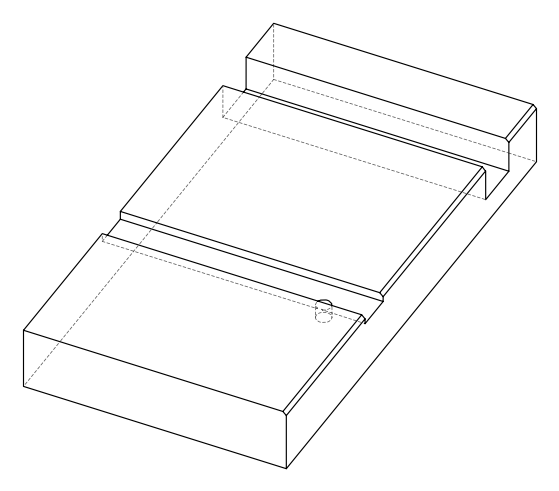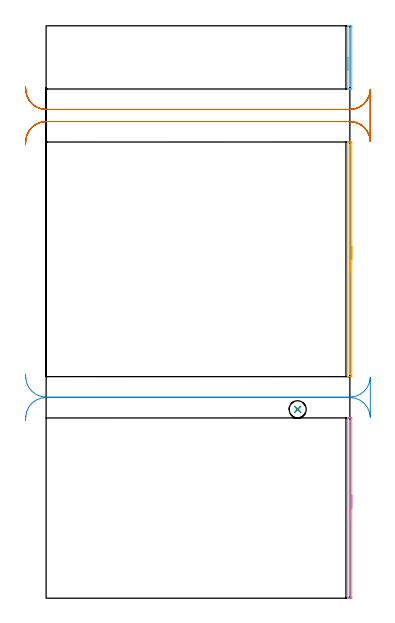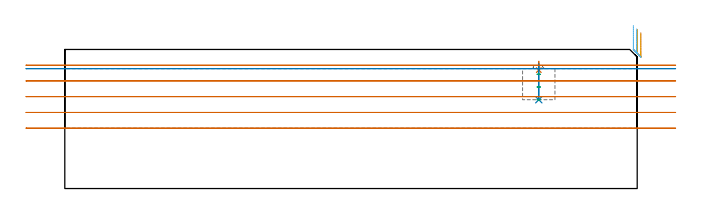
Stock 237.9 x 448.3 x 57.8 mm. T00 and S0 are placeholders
(PLAN: 8 operations, 4 tool changes, 14.1 min)
(1 SPOT_DRILL | STEP1POCKET | NXT0321_9005460120000 | 0.03 min | 811 mm3)
(2 DRILL_BLIND_HOLE_INTO_CENTER | STEP1POCKET | NXT0301_128 | 0.06 min | 1422 mm3)
(3 MILL_ROUGH_BLIND_HOLE_CONTOUR | STEP1POCKET | UGT0201_129 | Spiral | 0.09 min | 710 mm3)
(4 AREA_MILL | FG_CHAMFER_SURFACE | UGT0205_001 | 2.4 min | 689 mm3)
(5 AREA_MILL_1 | FG_CHAMFER_SURFACE_1 | UGT0205_001 | 3.08 min | 903 mm3)
(6 AREA_MILL_2 | FG_CHAMFER_SURFACE_2 | UGT0205_001 | 0.93 min | 249 mm3)
(7 MILL_RECTANGULAR_SLOT | SLOT_RECTANGULAR | UGT0201_004 | Follow Part, ap 8, ae 75% | 6.28 min | 322870 mm3)
(8 MILL_RECTANGULAR_SLOT_1 | SLOT_RECTANGULAR_1 | UGT0201_004 | Follow Part, ap 8, ae 75% | 1.24 min | 60504 mm3)
(TOOL NXT0321_9005460120000 | NC Spot Drill, 142deg, 12mm, Carbide, Uncoated | D12 PA142 FL30 Z2)
(TOOL NXT0301_128 | Carbide Drill 12mm [861.1-1200-036A1-GP GC34] | D12 PA150 FL37.4 Z2)
(TOOL UGT0201_129 | Carbide End Mill 11.9 | D11.9 FL15 Z4)
(TOOL UGT0205_001 | Chamfer Mill 20 x 3 x 45 deg. | D20 FL50 Z2)
(TOOL UGT0201_004 | End Mill 32 mm | D32 FL53 Z6)
(OP 1 SPOT_DRILL)
G17 G21 G94 G90
T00 M6
G54
G17 G0 G90 X197. Y147.9 S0 M3
G43 Z67.8 H0
G94 G81 G98 Z49.223 F250. R52.8
G80
M5
M2
(OP 2 DRILL_BLIND_HOLE_INTO_CENTER)
G17 G21 G94 G90
T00 M6
G54
G17 G0 G90 X197. Y147.9 S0 M3
G43 Z67.8 H1
G94 G81 G98 Z36.9 F250. R51.8
G80
M5
M2
(OP 3 MILL_ROUGH_BLIND_HOLE_CONTOUR)
G17 G21 G94 G90
T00 M6
G54
G17 G0 G90 X197. Y147.9 S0 M3
G43 Z67.8 H0
Z47.5
G94 G3 X197.375 Y148.275 R0.375 F250.
X197. Y148.65 R0.375
X196.25 Y147.9 R0.75
X197. Y148.65 R-0.75
X196.625 Y148.275 R0.375
X197. Y147.9 R0.375
G0 Z42.2
G3 X197.375 Y148.275 R0.375
X197. Y148.65 R0.375
X196.25 Y147.9 R0.75
X197. Y148.65 R-0.75
X196.625 Y148.275 R0.375
X197. Y147.9 R0.375
G0 Z36.9
G3 X197.375 Y148.275 R0.375
X197. Y148.65 R0.375
X196.25 Y147.9 R0.75
X197. Y148.65 R-0.75
X196.625 Y148.275 R0.375
X197. Y147.9 R0.375
G0 Z67.8
M5
M2
(OP 4 AREA_MILL)
G17 G21 G94 G90
T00 M6
G54
G17 G0 G90 X239.4 Y80.6 S1061 M3
G43 Z67.8 H0
Z64.7
G94 G1 Y80.562 Z63.828 F250.
Y80.448 Z62.963
Y80.259 Z62.112
Y79.997 Z61.28
Y79.663 Z60.474
Y79.26 Z59.7
Y78.792 Z58.964
Y78.26 Z58.272
Y77.671 Z57.629
Y77.028 Z57.04
Y76.336 Z56.508
Y75.6 Z56.04
Y74.826 Z55.637
Y74.02 Z55.303
Y73.188 Z55.041
Y72.336 Z54.852
Y71.472 Z54.738
Y70.6 Z54.7
Y0.596
X239.399 Y0.278 Z54.701
X239.394 Y0.025 Z54.704
X239.392 Y0.004 Z54.706
X239.151 Y0. Z54.946
X238.575 Z55.521
X238.284 Z55.812
X237.7 Z56.399
X237.133 Z56.966
X236.549 Z57.55
X236.468 Z57.631
X236.383 Y0.001 Z57.708
X236.345 Y0.003 Z57.747
X236.302 Y0.01 Z57.788
X236.3 Y0.15 Z57.8
Y141.05
X236.303 Y141.19 Z57.788
X236.382 Y141.197 Z57.71
X236.468 Y141.2 Z57.631
X237.133 Z56.966
X237.7 Z56.399
X238.284 Z55.812
X238.575 Z55.521
X239.151 Y141.198 Z54.946
X239.392 Y141.196 Z54.706
X239.394 Y141.175 Z54.704
X239.4 Y140.922 Z54.7
Y70.6
X237.986 Z56.114
X237.985 Y2.09 Z56.115
X237.984 Y2.041 Z56.116
X237.982 Y2.018 Z56.118
X237.981 Y2.013 Z56.119
X237.939 Y2.009 Z56.161
X237.783 Y2.002 Z56.317
X237.729 Y2.008 Z56.371
X237.721 Y2.011 Z56.379
X237.719 Y2.027 Z56.381
X237.716 Y2.072 Z56.384
X237.714 Y2.379 Z56.386
Y2.659
X237.715 Y138.514 Z56.385
X237.716 Y138.821 Z56.384
X237.719 Y139.099 Z56.381
X237.721 Y139.18 Z56.379
X237.761 Y139.19 Z56.339
X237.917 Y139.197 Z56.183
X237.971 Y139.192 Z56.129
X237.979 Y139.189 Z56.121
X237.981 Y139.173 Z56.119
X237.984 Y139.128 Z56.116
X237.985 Y138.821 Z56.115
X237.986 Y138.514 Z56.114
Y70.6
Y69.728 Z56.152
Y68.864 Z56.266
Y68.012 Z56.455
Y67.18 Z56.717
Y66.374 Z57.051
Y65.6 Z57.454
Y64.864 Z57.923
Y64.172 Z58.454
Y63.529 Z59.043
Y62.94 Z59.686
Y62.408 Z60.378
Y61.94 Z61.114
Y61.537 Z61.888
Y61.203 Z62.694
Y60.941 Z63.526
Y60.752 Z64.378
Y60.638 Z65.243
Y60.6 Z66.114
G0 Z67.8
M5
M2
(OP 5 AREA_MILL_1)
G17 G21 G94 G90
T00 M6
G54
G17 G0 G90 X239.4 Y275.4 S1061 M3
G43 Z67.8 H0
Z64.7
G94 G1 Y275.362 Z63.828 F250.
Y275.248 Z62.963
Y275.059 Z62.112
Y274.797 Z61.28
Y274.463 Z60.474
Y274.06 Z59.7
Y273.591 Z58.964
Y273.06 Z58.272
Y272.471 Z57.629
Y271.828 Z57.04
Y271.136 Z56.508
Y270.4 Z56.04
Y269.626 Z55.637
Y268.82 Z55.303
Y267.988 Z55.041
Y267.136 Z54.852
Y266.272 Z54.738
Y265.4 Z54.7
Y174.084
X239.399 Y173.766 Z54.701
X239.393 Y173.513 Z54.704
X239.392 Y173.504 Z54.706
X239.151 Y173.5 Z54.946
X238.552 Z55.544
X238.284 Z55.812
X237.746 Z56.353
X236.455 Z57.644
X236.377 Y173.501 Z57.715
X236.344 Y173.504 Z57.747
X236.303 Y173.51 Z57.788
X236.3 Y173.638 Z57.8
Y357.162
X236.303 Y357.29 Z57.788
X236.344 Y357.296 Z57.747
X236.377 Y357.299 Z57.715
X236.455 Y357.3 Z57.644
X237.087 Z57.012
X237.746 Z56.354
X238.284 Z55.812
X238.552 Z55.544
X239.151 Y357.298 Z54.946
X239.392 Y357.296 Z54.706
X239.393 Y357.287 Z54.704
X239.4 Y357.034 Z54.7
Y265.4
X237.986 Z56.114
X237.985 Y175.68 Z56.115
X237.984 Y175.581 Z56.116
X237.982 Y175.532 Z56.118
X237.98 Y175.515 Z56.12
X237.889 Y175.508 Z56.211
X237.77 Y175.502 Z56.33
X237.727 Y175.507 Z56.373
X237.721 Y175.51 Z56.379
X237.718 Y175.521 Z56.382
X237.716 Y175.558 Z56.384
X237.714 Y175.865 Z56.386
Y176.144
X237.715 Y354.628 Z56.385
X237.717 Y354.935 Z56.383
X237.721 Y355.213 Z56.379
X237.723 Y355.29 Z56.377
X237.771 Y355.293 Z56.329
X237.93 Y355.298 Z56.17
X237.973 Y355.293 Z56.127
X237.979 Y355.29 Z56.121
X237.982 Y355.279 Z56.118
X237.984 Y355.242 Z56.116
X237.986 Y354.935 Z56.114
Y354.629
Y265.4
Y264.528 Z56.152
Y263.663 Z56.266
Y262.812 Z56.455
Y261.98 Z56.717
Y261.174 Z57.051
Y260.4 Z57.454
Y259.664 Z57.923
Y258.972 Z58.454
Y258.329 Z59.043
Y257.74 Z59.686
Y257.208 Z60.378
Y256.74 Z61.114
Y256.337 Z61.888
Y256.003 Z62.694
Y255.741 Z63.526
Y255.552 Z64.378
Y255.438 Z65.243
Y255.4 Z66.114
G0 Z67.8
M5
M2
(OP 6 AREA_MILL_2)
G17 G21 G94 G90
T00 M6
G54
G17 G0 G90 X236.3 Y413.55 S1061 M3
G43 Z67.8 H0
G94 G1 Y413.588 Z66.928 F250.
Y413.702 Z66.063
Y413.891 Z65.212
Y414.153 Z64.38
Y414.487 Z63.574
Y414.89 Z62.8
Y415.358 Z62.064
Y415.89 Z61.372
Y416.479 Z60.729
Y417.122 Z60.14
Y417.814 Z59.608
Y418.55 Z59.14
Y419.324 Z58.737
Y420.13 Z58.403
Y420.962 Z58.141
Y421.813 Z57.952
Y422.678 Z57.838
Y423.55 Z57.8
Y448.125
X236.303 Y448.29 Z57.788
X236.396 Y448.298 Z57.695
X236.496 Y448.3 Z57.604
X236.737 Z57.363
X237.416 Z56.678
X238.623 Z55.473
X239.151 Y448.296 Z54.944
X239.393 Y448.29 Z54.701
X239.398 Y447.933 Z54.7
X239.4 Y447.678
Y447.421
Y399.422
X239.398 Y399.167
X239.393 Y398.81 Z54.701
X239.151 Y398.8 Z54.944
X238.623 Z55.473
X238.283 Z55.812
X237.756 Z56.34
X237.416 Z56.678
X236.496 Z57.604
X236.397 Y398.801 Z57.694
X236.345 Y398.803 Z57.746
X236.302 Y398.81 Z57.788
X236.3 Y398.975 Z57.8
Y423.55
X237.714 Z56.386
X237.715 Y445.891 Z56.385
X237.717 Y446.171 Z56.383
X237.719 Y446.257 Z56.381
X237.721 Y446.289 Z56.379
X237.74 Y446.291 Z56.36
X237.89 Y446.297 Z56.21
X237.968 Y446.29 Z56.132
X237.979 Y446.286 Z56.121
X237.981 Y446.261 Z56.119
X237.984 Y446.199 Z56.116
X237.985 Y445.891 Z56.115
X237.986 Y445.584 Z56.114
Y401.516
X237.984 Y401.209 Z56.116
X237.982 Y401.004 Z56.118
X237.979 Y400.823 Z56.121
X237.807 Y400.807 Z56.293
X237.732 Y400.81 Z56.368
X237.721 Y400.814 Z56.379
X237.719 Y400.839 Z56.381
X237.716 Y400.9 Z56.384
X237.715 Y401.209 Z56.385
X237.714 Y401.489 Z56.386
Y423.55
Y424.422 Z56.424
Y425.286 Z56.538
Y426.138 Z56.727
Y426.97 Z56.989
Y427.776 Z57.323
Y428.55 Z57.726
Y429.286 Z58.194
Y429.978 Z58.725
Y430.621 Z59.315
Y431.21 Z59.958
Y431.741 Z60.65
Y432.21 Z61.386
Y432.613 Z62.16
Y432.947 Z62.966
Y433.209 Z63.798
Y433.398 Z64.649
Y433.512 Z65.514
Y433.55 Z66.386
G0 Z67.8
M5
M2
(OP 7 MILL_RECTANGULAR_SLOT)
G17 G21 G94 G90
T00 M6
G54
G17 G0 G90 X-16.154 Y355.285 S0 M3
G43 Z67.8 H0
Z51.26
G94 G1 X-15.97 Y358.279 F250.
G2 X0. Y373.3 R16. F500.
G1 X237.9
G2 X253.89 Y357.866 R16.
G1 Y398.234
G2 X237.9 Y382.8 R16.
G1 X0.
G2 X-15.97 Y397.821 R16.
G1 X-16.154 Y400.815 F250.
G0 Y355.285 Z44.72
G1 X-15.97 Y358.279
G2 X0. Y373.3 R16. F500.
G1 X237.9
G2 X253.89 Y357.866 R16.
G1 Y398.234
G2 X237.9 Y382.8 R16.
G1 X0.
G2 X-15.97 Y397.821 R16.
G1 X-16.154 Y400.815 F250.
G0 Y355.285 Z38.18
G1 X-15.97 Y358.279
G2 X0. Y373.3 R16. F500.
G1 X237.9
G2 X253.89 Y357.866 R16.
G1 Y398.234
G2 X237.9 Y382.8 R16.
G1 X0.
G2 X-15.97 Y397.821 R16.
G1 X-16.154 Y400.815 F250.
G0 Y355.285 Z31.64
G1 X-15.97 Y358.279
G2 X0. Y373.3 R16. F500.
G1 X237.9
G2 X253.89 Y357.866 R16.
G1 Y398.234
G2 X237.9 Y382.8 R16.
G1 X0.
G2 X-15.97 Y397.821 R16.
G1 X-16.154 Y400.815 F250.
G0 Y355.285 Z25.1
G1 X-15.97 Y358.279
G2 X0. Y373.3 R16. F500.
G1 X237.9
G2 X253.89 Y357.866 R16.
G1 Y398.234
G2 X237.9 Y382.8 R16.
G1 X0.
G2 X-15.97 Y397.821 R16.
G1 X-16.154 Y400.815 F250.
G0 Z67.8
M5
M2
(OP 8 MILL_RECTANGULAR_SLOT_1)
G17 G21 G94 G90
T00 M6
G54
G17 G0 G90 X-16.154 Y139.185 S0 M3
G43 Z67.8 H0
Z49.8
G94 G1 X-15.97 Y142.179 F250.
G2 X0. Y157.2 R16. F500.
G1 X237.9
G2 X253.89 Y141.766 R16.
G1 Y172.934
G2 X237.9 Y157.5 R16.
G1 X0.
G2 X-15.97 Y172.521 R16.
G1 X-16.154 Y175.515 F250.
G0 Z67.8
M5
M2
